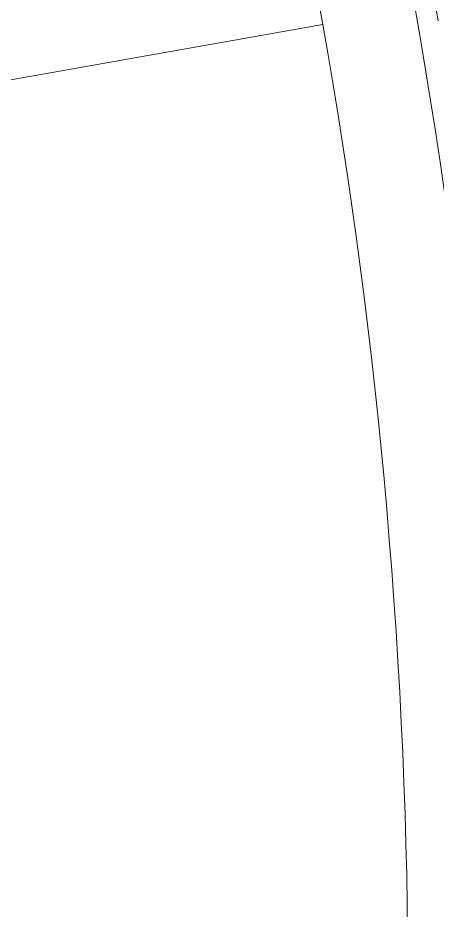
# Model space of a CAD drawing. Header units: millimetres. Extents: x 214 to 1190, y -192 to 1092.
# Drawn here: x 1045.50876 to 1045.52246, y 67.13752 to 67.16667 of the extents above; entities that cross this region are included whole.
import ezdxf

# ---------------------------------------------------------------- set-up
doc = ezdxf.new("R2010")
doc.units = ezdxf.units.MM
doc.layers.add('I-ARQ', color=8, linetype='Continuous', lineweight=0)

msp = doc.modelspace()

# ---------------------------------------------------------------- linework, layer by layer
at = {"layer": 'I-ARQ', "lineweight": 5}
for points in [[(1045.438384, 67.159744), (1045.438384, 67.181794), (1045.455311, 67.200151), (1045.477289, 67.201935), (1045.477289, 67.201935), (1045.499267, 67.203719), (1045.518933, 67.188334), (1045.52249, 67.166571)], [(1045.43905, 67.159744), (1045.43905, 67.181347), (1045.455562, 67.199367), (1045.477083, 67.201249), (1045.477083, 67.201249), (1045.498603, 67.203131), (1045.517992, 67.188253), (1045.521744, 67.166979)], [(1045.44211, 67.159744), (1045.44211, 67.17976), (1045.457409, 67.196456), (1045.477349, 67.198201), (1045.477349, 67.198201), (1045.497289, 67.199945), (1045.515255, 67.18616), (1045.518731, 67.166448)]]:
    msp.add_open_spline(points, degree=3, knots=[0, 0, 0, 0, 0.5, 0.5, 0.5, 0.75, 1, 1, 1, 1], dxfattribs=at)
for points in [[(1045.521744, 67.166979), (1045.52551, 67.145622), (1045.52551, 67.123772), (1045.521744, 67.102416)], [(1045.518731, 67.166448), (1045.518731, 67.166448), (1045.504708, 67.163975), (1045.504708, 67.163975)], [(1045.518731, 67.166448), (1045.522435, 67.145443), (1045.522435, 67.123952), (1045.518731, 67.102947)]]:
    msp.add_open_spline(points, degree=3, dxfattribs=at)

doc.saveas('drawing.dxf')
